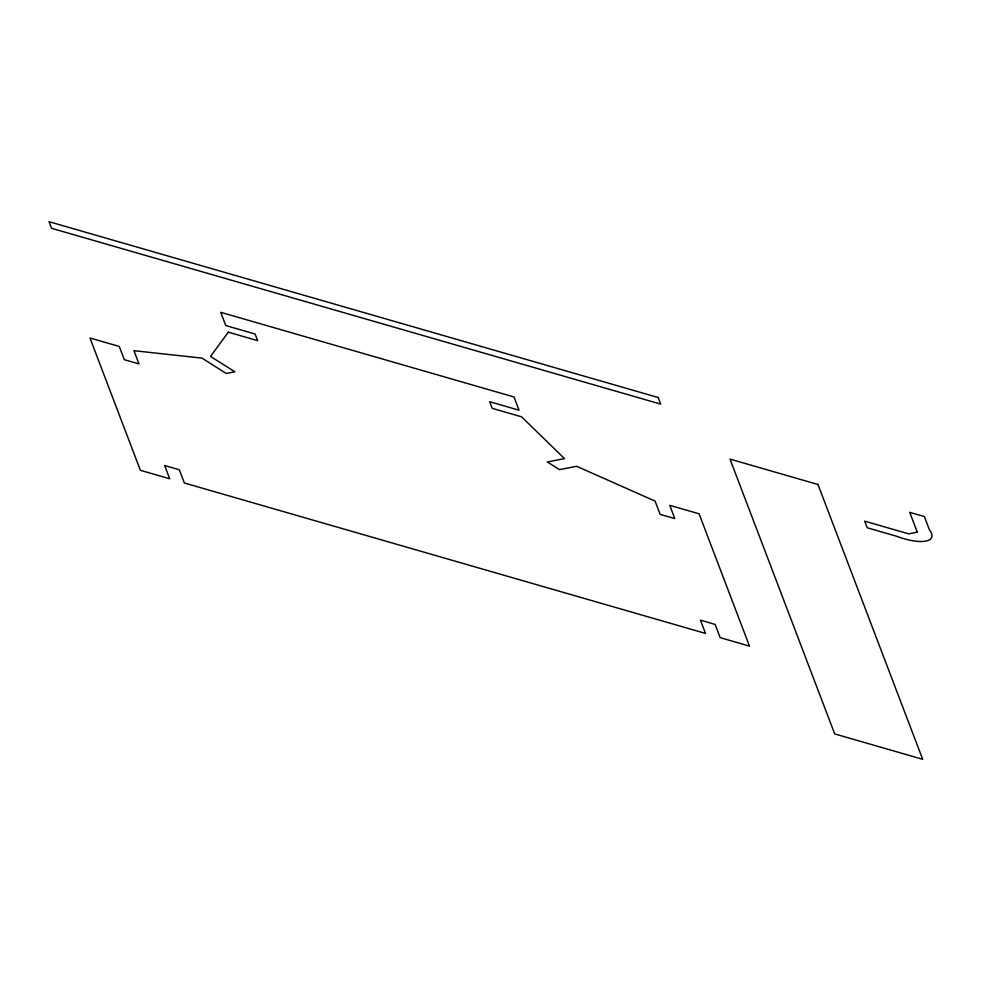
<?xml version="1.0" encoding="UTF-8"?>
<svg xmlns="http://www.w3.org/2000/svg" width="981" height="981" viewBox="0 0 981 981"><rect width="100%" height="100%" fill="white"/><g stroke="black" fill="none" stroke-linecap="round" stroke-linejoin="round"><path stroke-width="1.47" d="M228.291 332.167L210.547 356.446L234.851 371.787L226.268 373.479L201.963 358.126L133.943 350.683L138.983 363.914L124.317 359.684L119.277 346.452L89.958 337.979L140.369 470.304L169.688 478.765L164.649 465.534L179.315 469.764L184.354 482.995L705.498 633.419L700.459 620.188L715.112 624.419L720.164 637.65L749.484 646.123L699.073 513.799L669.753 505.338L674.793 518.569L660.127 514.338L655.087 501.107L576.644 466.282L559.464 469.654L547.312 461.977L564.492 458.605L521.573 416.815L492.241 408.354L489.727 401.732L519.047 410.205L514.007 396.974L220.725 312.314L225.777 325.545L255.097 334.018L257.623 340.628L228.291 332.167M917.284 532.168L908.7 533.86L864.702 521.156L867.229 527.778L896.56 536.239A36.039 12.275 22.3 0 0 929.424 529.789L924.384 516.558L909.73 512.327L917.284 532.168M658.177 397.513L49.05 221.694L51.576 228.303L660.691 404.123L658.177 397.513M817.982 484.491L729.999 459.096L834.696 733.911L922.68 759.306L817.982 484.491"/></g></svg>
